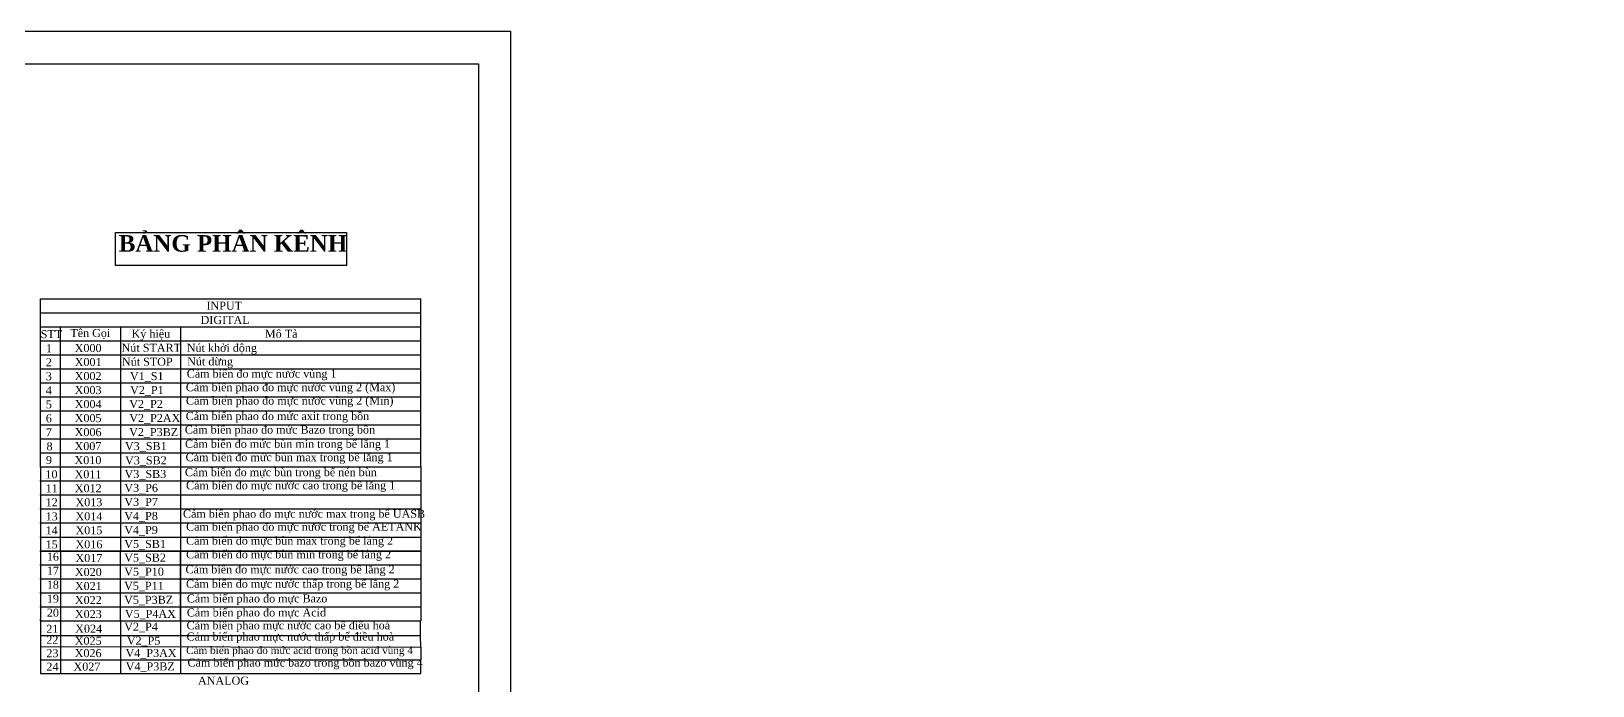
# Model space of a CAD drawing. Header units: millimetres. Extents: x 7014966 to 7187914, y 108642 to 109358.
# Drawn here: x 7015842 to 7016474, y 109093 to 109358 of the extents above; entities that cross this region are included whole.
import ezdxf

# ---------------------------------------------------------------- set-up
doc = ezdxf.new("R2010")
doc.units = ezdxf.units.MM
doc.layers.add('Layer1', color=7, linetype='Continuous', lineweight=30)
doc.styles.get("Standard").update_dxf_attribs({"font": 'arial.ttf'})

msp = doc.modelspace()

# ---------------------------------------------------------------- linework, layer by layer
for p, q in [((7015845.67, 109181.92), (7015845.67, 109119.69)), ((7015999.57, 109181.92), (7015999.57, 109119.69)), ((7015845.67, 109148.04), (7015853.77, 109148.04)), ((7015853.77, 109148.04), (7015853.77, 109119.69)), ((7015878.07, 109119.69), (7015878.07, 109148.04)), ((7015878.07, 109148.04), (7015902.37, 109148.04)), ((7015902.37, 109148.04), (7015902.37, 109119.69)), ((7015902.37, 109119.69), (7015902.37, 109148.04)), ((7015902.37, 109148.04), (7015902.37, 109098.4)), ((7015845.67, 109119.69), (7015845.67, 109113.73)), ((7015853.77, 109119.69), (7015853.74, 109098.4)), ((7015853.77, 109119.69), (7015878.07, 109119.69)), ((7015878.07, 109119.69), (7015878.04, 109098.4)), ((7015999.53, 109113.73), (7015999.53, 109119.69)), ((7015845.67, 109113.73), (7015999.53, 109113.73)), ((7015845.67, 109113.73), (7015845.67, 109109.3)), ((7015999.63, 109109.03), (7015999.53, 109113.73)), ((7015845.67, 109109.3), (7015999.63, 109109.03)), ((7015845.73, 109109.3), (7015845.73, 109098.4)), ((7015999.63, 109109.03), (7015999.63, 109103.9)), ((7015845.73, 109103.85), (7015999.63, 109103.85)), ((7015845.73, 109098.4), (7015999.63, 109098.4)), ((7015999.63, 109098.4), (7015999.63, 109103.9))]:
    msp.add_line(p, q)
for points in [[(7014965.6, 109358.22), (7016035.89, 109358.22), (7016035.89, 108641.85), (7014965.6, 108641.85)], [(7014978.39, 109345.02), (7016022.96, 109345.02), (7016022.96, 108653.49), (7014978.39, 108653.49)], [(7015876.08, 109276.82), (7015969.52, 109276.82), (7015969.52, 109263.38), (7015876.08, 109263.38)]]:
    msp.add_lwpolyline(points, close=True)
at = {"layer": 'Layer1', "lineweight": 30}
for p, q in [((7015845.7, 109248.6), (7015845.7, 109249.95)), ((7015845.7, 109249.95), (7015999.6, 109249.95)), ((7015999.6, 109248.6), (7015999.6, 109249.95)), ((7015845.7, 109181.91), (7015845.7, 109248.6)), ((7015845.7, 109244.28), (7015999.6, 109244.28)), ((7015999.6, 109181.91), (7015999.6, 109248.6)), ((7015845.7, 109238.61), (7015999.6, 109238.61)), ((7015853.8, 109232.94), (7015853.8, 109238.61)), ((7015845.7, 109232.94), (7015999.6, 109232.94)), ((7015853.8, 109227.27), (7015853.8, 109232.94)), ((7015845.7, 109227.27), (7015999.6, 109227.27)), ((7015853.8, 109181.91), (7015853.8, 109227.27)), ((7015845.7, 109221.6), (7015999.6, 109221.6)), ((7015845.7, 109215.93), (7015999.6, 109215.93)), ((7015845.7, 109210.26), (7015999.6, 109210.26)), ((7015845.7, 109204.59), (7015999.6, 109204.59)), ((7015845.7, 109198.92), (7015999.6, 109198.92)), ((7015845.7, 109193.25), (7015999.6, 109193.25)), ((7015845.7, 109187.58), (7015999.6, 109187.58)), ((7015845.67, 109181.92), (7015999.57, 109181.92)), ((7015845.7, 109181.91), (7015999.6, 109181.91)), ((7015853.77, 109147.9), (7015853.77, 109181.92)), ((7015845.67, 109176.25), (7015999.57, 109176.25)), ((7015845.67, 109170.58), (7015999.57, 109170.58)), ((7015845.67, 109164.91), (7015999.57, 109164.91)), ((7015845.67, 109159.24), (7015999.57, 109159.24)), ((7015845.67, 109153.57), (7015999.57, 109153.57)), ((7015845.67, 109148.04), (7015999.57, 109148.04)), ((7015845.67, 109147.9), (7015999.57, 109147.9)), ((7015845.67, 109142.37), (7015999.57, 109142.37)), ((7015845.67, 109136.7), (7015999.57, 109136.7)), ((7015845.67, 109131.03), (7015999.57, 109131.03)), ((7015845.67, 109125.36), (7015999.57, 109125.36)), ((7015845.67, 109119.69), (7015999.57, 109119.69))]:
    msp.add_line(p, q, dxfattribs=at)
for points in [[(7015853.8, 109238.61), (7015878.1, 109238.67), (7015878.1, 109181.91)], [(7015878.1, 109238.61), (7015902.4, 109238.61), (7015902.4, 109181.91)], [(7015878.07, 109181.92), (7015878.07, 109147.9)], [(7015902.37, 109181.92), (7015902.37, 109147.9)]]:
    msp.add_lwpolyline(points, dxfattribs=at)
for p in [(7015845.7, 109210.26), (7015845.7, 109204.59), (7015845.7, 109198.92), (7015845.7, 109193.25), (7015845.7, 109187.58), (7015845.67, 109181.92), (7015845.7, 109181.91), (7015845.67, 109176.25), (7015845.67, 109170.58), (7015845.67, 109164.91), (7015845.67, 109159.24), (7015845.67, 109153.57), (7015845.67, 109148.04), (7015845.67, 109147.9), (7015845.67, 109142.37), (7015845.67, 109142.23), (7015845.67, 109136.7), (7015845.67, 109131.03), (7015845.67, 109125.36), (7015845.62, 109120.14), (7015845.67, 109119.69)]:
    msp.add_point(p, dxfattribs=at)

# ---------------------------------------------------------------- texts
at = {"layer": 'Layer1', "lineweight": 30, "attachment_point": 1}
for s, width, heights, insert, char_height in [('{\\fTimes New Roman|b1|i0|c0|p18;BẢNG PHÂN KÊNH}', 95.7556, [0], (7015877.33, 109275.72), 6.6825), ('{\\fTimes New Roman|b0|i0|c0|p18;INPUT}', 20.4194, [0], (7015912.84, 109248.79), 3.24), ('{\\fTimes New Roman|b0|i0|c0|p18;STT}', 10.5853, [0], (7015845.73, 109237.29), 3.24), ('{\\fTimes New Roman|b0|i0|c0|p18;Tên Gọi}', 20.4194, [0], (7015857.74, 109237.74), 3.24), ('{\\fTimes New Roman|b0|i0|c0|p18;Ký hiệu}', 20.4194, [0], (7015882.52, 109237.46), 3.24), ('{\\fTimes New Roman|b0|i0|c0|p18;DIGITAL}', 23.7579, [0], (7015910.48, 109243.03), 3.24), ('{\\fTimes New Roman|b0|i0|c0|p18;Mô Tả}', 20.4194, [0], (7015936.51, 109237.46), 3.24), ('{\\fTimes New Roman|b0|i0|c0|p18;1}', 4, [0], (7015847.83, 109231.57), 3.24), ('{\\fTimes New Roman|b0|i0|c0|p18;X000}', 20.4194, [0], (7015859.51, 109231.65), 3.24), ('{\\fTimes New Roman|b0|i0|c0|p18;Nút START}', 30.8493, [0], (7015878.49, 109231.78), 3.24), ('{\\fTimes New Roman|b0|i0|c0|p18;Nút khởi động}', 110.3825, [0], (7015904.89, 109231.75), 3.24), ('{\\fTimes New Roman|b0|i0|c0|p18;2}', 4, [0], (7015847.83, 109225.9), 3.24), ('{\\fTimes New Roman|b0|i0|c0|p18;X001}', 20.4194, [0], (7015859.51, 109225.98), 3.24), ('{\\fTimes New Roman|b0|i0|c0|p18;Nút STOP}', 30.8493, [0], (7015878.64, 109226.12), 3.24), ('{\\fTimes New Roman|b0|i0|c0|p18;Nút dừng}', 110.3825, [0], (7015905.04, 109226.24), 3.24), ('{\\fTimes New Roman|b0|i0|c0|p18;3}', 4, [0], (7015847.83, 109220.23), 3.24), ('{\\fTimes New Roman|b0|i0|c0|p18;X002}', 20.4194, [0], (7015859.51, 109220.31), 3.24), ('{\\fTimes New Roman|b0|i0|c0|p18;V1_S1}', 20.4194, [0], (7015881.87, 109220.31), 3.24), ('{\\fTimes New Roman|b0|i0|c0|p18;Cảm biến đo mực nước vùng 1}', 110.3825, [0], (7015904.86, 109221.3), 3.24), ('{\\fTimes New Roman|b0|i0|c0|p18;4}', 4, [0], (7015847.83, 109214.56), 3.24), ('{\\fTimes New Roman|b0|i0|c0|p18;X003}', 20.4194, [0], (7015859.51, 109214.64), 3.24), ('{\\fTimes New Roman|b0|i0|c0|p18;V2_P1}', 20.4194, [0], (7015881.93, 109214.67), 3.24), ('{\\fTimes New Roman|b0|i0|c0|p18;Cảm biến phao đo mực nước vùng 2 (Max)^I}', 110.3825, [0], (7015904.49, 109215.81), 3.24), ('{\\fTimes New Roman|b0|i0|c0|p18;5}', 4, [0], (7015847.83, 109208.89), 3.24), ('{\\fTimes New Roman|b0|i0|c0|p18;X004}', 20.4194, [0], (7015859.51, 109208.97), 3.24), ('{\\fTimes New Roman|b0|i0|c0|p18;V2_P2}', 20.4194, [0], (7015881.6, 109209.03), 3.24), ('{\\fTimes New Roman|b0|i0|c0|p18;Cảm biến phao đo mực nước vùng 2 (Min)}', 110.3825, [0], (7015904.55, 109210.4), 3.24), ('{\\fTimes New Roman|b0|i0|c0|p18;6}', 4, [0], (7015847.83, 109203.22), 3.24), ('{\\fTimes New Roman|b0|i0|c0|p18;X005}', 20.4194, [0], (7015859.51, 109203.3), 3.24), ('{\\fTimes New Roman|b0|i0|c0|p18;V2_P2AX}', 20.4194, [0], (7015881.6, 109203.36), 3.24), ('{\\fTimes New Roman|b0|i0|c0|p18;Cảm biến phao đo mức axit trong bồn}', 110.3825, [0], (7015904.45, 109204.13), 3.24), ('{\\fTimes New Roman|b0|i0|c0|p18;7}', 4, [0], (7015847.83, 109197.55), 3.24), ('{\\fTimes New Roman|b0|i0|c0|p18;X006}', 20.4194, [0], (7015859.51, 109197.63), 3.24), ('{\\fTimes New Roman|b0|i0|c0|p18;V2_P3BZ}', 20.4194, [0], (7015881.54, 109197.65), 3.24), ('{\\fTimes New Roman|b0|i0|c0|p18;Cảm biến phao đo mức Bazo trong bồn}', 110.3825, [0], (7015904.09, 109198.65), 3.24), ('{\\fTimes New Roman|b0|i0|c0|p18;Cảm biến đo mức bùn min trong bể lắng 1}', 110.3825, [0], (7015904.17, 109192.9), 3.24), ('{\\fTimes New Roman|b0|i0|c0|p18;8}', 4, [0], (7015848.13, 109191.88), 3.24), ('{\\fTimes New Roman|b0|i0|c0|p18;X007}', 20.4194, [0], (7015859.45, 109191.96), 3.24), ('{\\fTimes New Roman|b0|i0|c0|p18;V3_SB1}', 20.4194, [0], (7015879.85, 109191.98), 3.24), ('{\\fTimes New Roman|b0|i0|c0|p18;Cảm biến đo mức bùn max trong bể lắng 1}', 110.3825, [0], (7015904.41, 109187.49), 3.24), ('{\\fTimes New Roman|b0|i0|c0|p18;9}', 6.7737, [0], (7015847.86, 109186.37), 3.24), ('{\\fTimes New Roman|b0|i0|c0|p18;10}', 6.7737, [0], (7015847.66, 109180.57), 3.24), ('{\\fTimes New Roman|b0|i0|c0|p18;X010}', 20.4194, [0], (7015859.45, 109186.29), 3.24), ('{\\fTimes New Roman|b0|i0|c0|p18;X011}', 20.4194, [0], (7015859.47, 109180.58), 3.24), ('{\\fTimes New Roman|b0|i0|c0|p18;V3_SB3}', 28.5576, [0], (7015879.71, 109180.69), 3.24), ('{\\fTimes New Roman|b0|i0|c0|p18;V3_SB2}', 20.4194, [5.52], (7015879.91, 109186.21), 3.24), ('{\\fTimes New Roman|b0|i0|c0|p18;Cảm biến đo mực bùn trong bể nén bùn}', 110.3825, [0], (7015904.13, 109181.42), 3.24), ('{\\fTimes New Roman|b0|i0|c0|p18;11}', 6.7737, [0], (7015847.75, 109174.9), 3.24), ('{\\fTimes New Roman|b0|i0|c0|p18;X012}', 20.4194, [0], (7015859.56, 109174.93), 3.24), ('{\\fTimes New Roman|b0|i0|c0|p18;V3_P6}', 28.5576, [0], (7015879.61, 109175.07), 3.24), ('{\\fTimes New Roman|b0|i0|c0|p18;Cảm biến đo mực nước cao trong bể lắng 1}', 110.3825, [0], (7015904.57, 109176.1), 3.24), ('{\\fTimes New Roman|b0|i0|c0|p18;12}', 6.7737, [0], (7015847.75, 109169.23), 3.24), ('{\\fTimes New Roman|b0|i0|c0|p18;X013}', 20.4194, [0], (7015859.84, 109169.26), 3.24), ('{\\fTimes New Roman|b0|i0|c0|p18;V3_P7}', 28.5576, [0], (7015879.61, 109169.4), 3.24), ('{\\fTimes New Roman|b0|i0|c0|p18;13}', 6.7737, [0], (7015847.75, 109163.56), 3.24), ('{\\fTimes New Roman|b0|i0|c0|p18;X014}', 20.4194, [0], (7015859.84, 109163.59), 3.24), ('{\\fTimes New Roman|b0|i0|c0|p18;V4_P8}', 28.5576, [0], (7015879.57, 109163.72), 3.24), ('{\\fTimes New Roman|b0|i0|c0|p18;Cảm biến phao đo mực nước max trong bể UASB}', 110.3825, [0], (7015903.34, 109164.61), 3.24), ('{\\fTimes New Roman|b0|i0|c0|p18;14}', 6.7737, [0], (7015847.75, 109157.89), 3.24), ('{\\fTimes New Roman|b0|i0|c0|p18;X015}', 20.4194, [0], (7015859.84, 109157.92), 3.24), ('{\\fTimes New Roman|b0|i0|c0|p18;V4_P9}', 28.5576, [0], (7015879.57, 109158.05), 3.24), ('{\\fTimes New Roman|b0|i0|c0|p18;Cảm biến phao đo mực nước trong bể AETANK}', 110.3825, [0], (7015904.59, 109159.38), 3.24), ('{\\fTimes New Roman|b0|i0|c0|p18;15}', 6.7737, [0], (7015847.75, 109152.22), 3.24), ('{\\fTimes New Roman|b0|i0|c0|p18;X016}', 20.4194, [0], (7015859.84, 109152.25), 3.24), ('{\\fTimes New Roman|b0|i0|c0|p18;V5_SB1}', 28.5576, [0], (7015879.57, 109152.38), 3.24), ('{\\fTimes New Roman|b0|i0|c0|p18;Cảm biến đo mực bùn max trong bể lắng 2}', 110.3825, [0], (7015904.59, 109153.71), 3.24), ('{\\fTimes New Roman|b0|i0|c0|p18;16}', 4, [0], (7015848.24, 109147.24), 3.24), ('{\\fTimes New Roman|b0|i0|c0|p18;X017}', 20.4194, [0], (7015859.84, 109146.72), 3.24), ('{\\fTimes New Roman|b0|i0|c0|p18;V5_SB2}', 28.5576, [0], (7015879.57, 109146.85), 3.24), ('{\\fTimes New Roman|b0|i0|c0|p18;Cảm biến đo mực bùn min trong bể lắng 2}', 110.3825, [0], (7015904.59, 109148.18), 3.24), ('{\\fTimes New Roman|b0|i0|c0|p18;17}', 4, [0], (7015848.24, 109141.57), 3.24), ('{\\fTimes New Roman|b0|i0|c0|p18;X020}', 20.4194, [0], (7015859.59, 109141.03), 3.24), ('{\\fTimes New Roman|b0|i0|c0|p18;V5_P10}', 28.5576, [0], (7015879.57, 109141.18), 3.24), ('{\\fTimes New Roman|b0|i0|c0|p18;Cảm biến đo mực nước cao trong bể lắng 2}', 110.3825, [0], (7015904.35, 109142.09), 3.24), ('{\\fTimes New Roman|b0|i0|c0|p18;Cảm biến đo mực nước thấp trong bể lắng 2}', 110.3825, [0], (7015904.57, 109136.28), 3.24), ('{\\fTimes New Roman|b0|i0|c0|p18;18}', 4, [0], (7015848.24, 109135.9), 3.24), ('{\\fTimes New Roman|b0|i0|c0|p18;19}', 4, [0], (7015848.24, 109130.23), 3.24), ('{\\fTimes New Roman|b0|i0|c0|p18;X021}', 20.4194, [0], (7015859.59, 109135.36), 3.24), ('{\\fTimes New Roman|b0|i0|c0|p18;V5_P11}', 28.5576, [0], (7015879.52, 109135.45), 3.24), ('{\\fTimes New Roman|b0|i0|c0|p18;Cảm biến phao đo mực Bazo}', 110.3825, [0], (7015904.91, 109130.33), 3.24), ('{\\fTimes New Roman|b0|i0|c0|p18;20}', 4, [0], (7015848.24, 109124.56), 3.24), ('{\\fTimes New Roman|b0|i0|c0|p18;X022}', 20.4194, [3.53], (7015859.59, 109129.69), 3.24), ('{\\fTimes New Roman|b0|i0|c0|p18;X023}', 20.4194, [0], (7015859.59, 109124.02), 3.24), ('{\\fTimes New Roman|b0|i0|c0|p18;V5_P3BZ}', 28.5576, [0], (7015879.52, 109129.77), 3.24), ('{\\fTimes New Roman|b0|i0|c0|p18;V5_P4AX}', 28.5576, [0], (7015879.81, 109124.1), 3.24), ('{\\fTimes New Roman|b0|i0|c0|p18;Cảm biến phao đo mực Acid}', 110.3825, [0], (7015904.91, 109124.66), 3.24), ('{\\fTimes New Roman|b0|i0|c0|p18;21}', 4, [0], (7015848.03, 109118.04), 3.24), ('{\\fTimes New Roman|b0|i0|c0|p18;X024}', 20.4194, [0], (7015859.73, 109118.09), 3.24), ('{\\fTimes New Roman|b0|i0|c0|p18;V2_P4}', 28.5576, [0], (7015879.56, 109118.9), 3.24), ('{\\fTimes New Roman|b0|i0|c0|p18;Cảm biến phao mực nước cao bể điều hoà}', 110.3825, [0], (7015904.81, 109119.45), 3.24), ('{\\fTimes New Roman|b0|i0|c0|p18;22}', 4, [0], (7015848.02, 109113.6), 3.24), ('{\\fTimes New Roman|b0|i0|c0|p18;X025}', 20.4194, [0], (7015859.54, 109113.18), 3.24), ('{\\fTimes New Roman|b0|i0|c0|p18;V2_P5}', 28.5576, [0], (7015880.61, 109113.26), 3.24), ('{\\fTimes New Roman|b0|i0|c0|p18;Cảm biến phao mực nước thấp bể điều hoà}', 110.3825, [0], (7015904.8, 109114.92), 3.24), ('{\\fTimes New Roman|b0|i0|c0|p18;23}', 4, [0], (7015848.05, 109108.16), 3.24), ('{\\fTimes New Roman|b0|i0|c0|p18;X026}', 20.4194, [3.3], (7015859.52, 109108.21), 3.24), ('{\\fTimes New Roman|b0|i0|c0|p18;V4_P3AX}', 28.5576, [0], (7015880.09, 109108.28), 3.24), ('{\\fTimes New Roman|b0|i0|c0|p18;Cảm biến phao đo mức acid trong bồn acid vùng 4}', 110.3825, [0], (7015904.62, 109109.25), 3), ('{\\fTimes New Roman|b0|i0|c0|p18;Cảm biến phao mức bazo trong bồn bazo vùng 4}', 110.3825, [0], (7015905.18, 109104.38), 3.24), ('{\\fTimes New Roman|b0|i0|c0|p18;24}', 4, [0], (7015848.05, 109102.71), 3.24), ('{\\fTimes New Roman|b0|i0|c0|p18;X027}', 20.4194, [0], (7015859.04, 109102.76), 3.24), ('{\\fTimes New Roman|b0|i0|c0|p18;V4_P3BZ}', 28.5576, [0], (7015880.15, 109102.84), 3.24), ('{\\fTimes New Roman|b0|i0|c0|p18;ANALOG}', 23.7579, [0], (7015909.42, 109097.07), 3.24)]:
    msp.add_mtext_dynamic_manual_height_columns(s, width=width, gutter_width=12.5, heights=heights, dxfattribs=dict(at, insert=insert, char_height=char_height))

doc.saveas('drawing.dxf')
